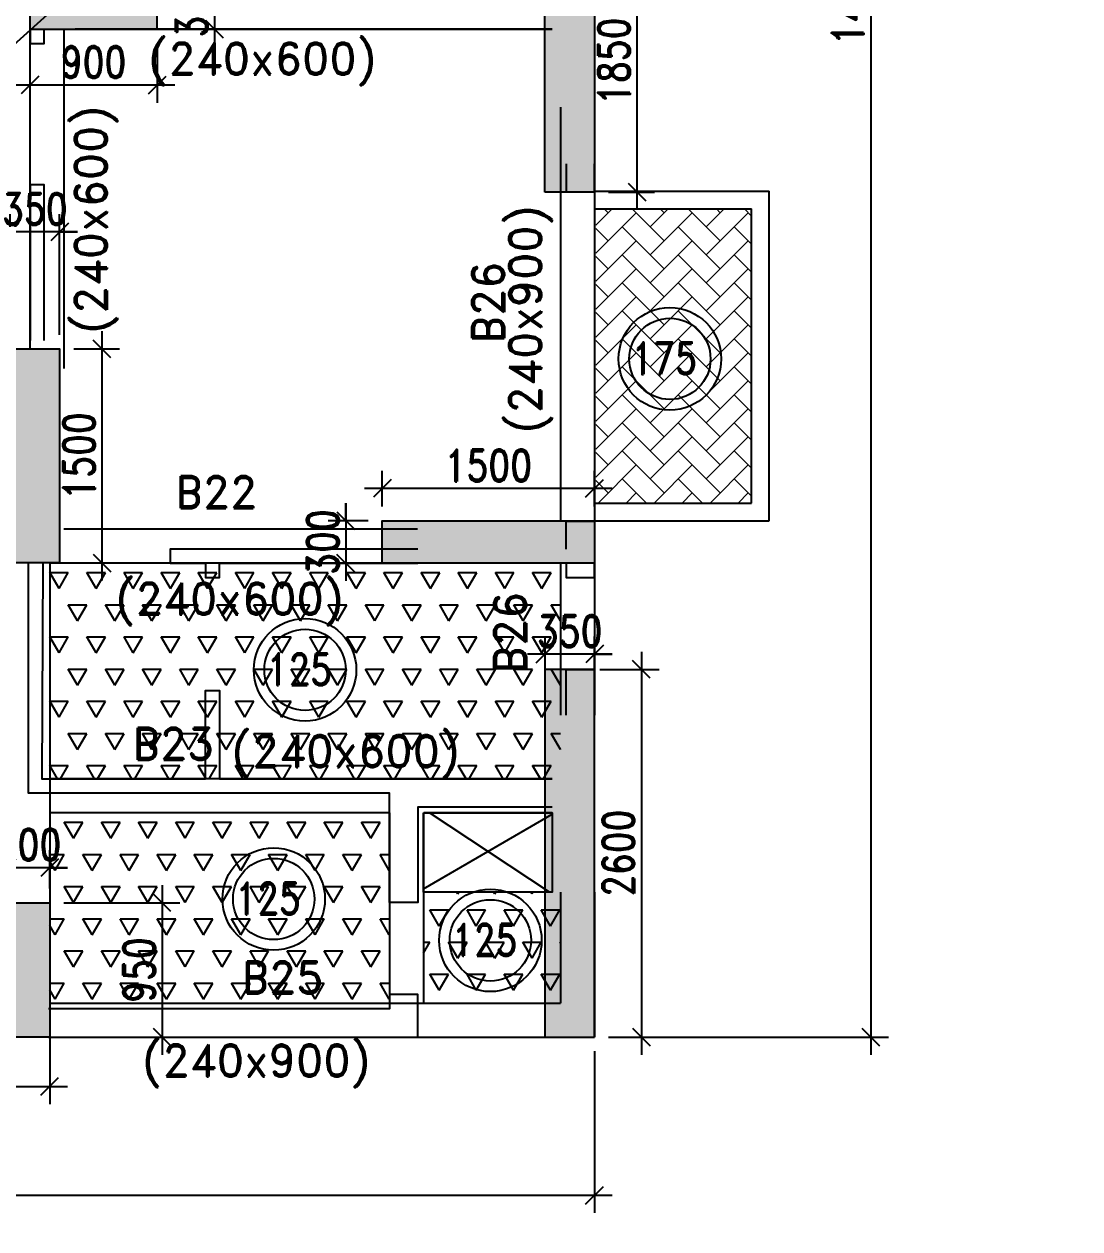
# Model space of a CAD drawing. Header units: millimetres. Extents: x 2061841 to 105821645, y -77612 to 48520811.
# Drawn here: x 105322508 to 105329969, y 48434796 to 48443313 of the extents above; entities that cross this region are included whole.
import ezdxf

# ---------------------------------------------------------------- set-up
doc = ezdxf.new("R2010")
doc.units = ezdxf.units.MM
doc.header["$LTSCALE"] = 10
doc.header["$MEASUREMENT"] = 0
doc.linetypes.add('$0$HIDDEN', pattern=[0.375, 0.25, -0.125])
for name, color, linetype in [('AS-COLS', 2, 'Continuous'), ('DIM', 8, 'Continuous'), ('S-BEAM', 4, 'Continuous'), ('S-BEAMNO.', 4, 'Continuous'), ('S-CUTOUT', 6, 'Continuous'), ('S-OPENING', 6, 'Continuous'), ('S-slab thk.', 2, 'Continuous'), ('S-Sunk', 8, 'Continuous'), ('xa_type A_Seventh floor plan$0$A-WALL', 3, 'Continuous')]:
    doc.layers.add(name, color=color, linetype=linetype)
doc.layers.add('S-Hatch Balcony', color=8, linetype='Continuous', lineweight=5)
doc.layers.add('S-STRCOL HATCH', color=33, linetype='Continuous', lineweight=9)
doc.styles.add('200', font='romand.shx', dxfattribs={"width": 0.8, "height": 225})
doc.styles.add('RD', font='romand.shx', dxfattribs={"width": 0.9, "height": 225})
doc.dimstyles.new('GR1', dxfattribs={"dimtxt": 225, "dimasz": 125, "dimexe": 125, "dimexo": 100, "dimgap": 50, "dimtad": 1, "dimdec": 0, "dimzin": 3, "dimdsep": 46, "dimtxsty": '200', "dimblk1": 'OBLIQUE', "dimblk2": 'OBLIQUE', "dimsah": 1, "dimcen": 0.0625, "dimdle": 125, "dimclrd": 3, "dimclre": 3, "dimclrt": 2, "dimadec": 0, "dimazin": 0, "dimtfac": 1, "dimtdec": 0, "dimtix": 1, "dimtmove": 0, "dimatfit": 3, "dimfxl": 1, "dimtolj": 1, "dimtzin": 0, "dimarcsym": 0})

# ---------------------------------------------------------------- blocks, each defined once
blk = doc.blocks.new('_Oblique')
at = {"color": 0, "linetype": 'ByBlock', "lineweight": -2}
blk.add_line((-0.5, -0.5), (0.5, 0.5), dxfattribs=at)
blk = doc.blocks.new('*D363')
at = {"layer": 'Defpoints', "color": 0, "transparency": 16777216}
for p in [(26114.6, 8310.5), (26114.1, 6460), (26414.4, 6460)]:
    blk.add_point(p, dxfattribs=at)
at = {"layer": 'DIM', "color": 3, "lineweight": -2, "transparency": 16777216}
for p, q in [((26414.4, 8435.5), (26414.4, 6335)), ((26214.6, 8310.5), (26539.4, 8310.5)), ((26214.1, 6460), (26539.4, 6460))]:
    blk.add_line(p, q, dxfattribs=at)
at = {"layer": 'DIM', "color": 3, "linetype": 'ByBlock', "lineweight": -2, "transparency": 16777216, "xscale": 125, "yscale": 125, "zscale": 125}
for p, rotation in [((26414.4, 8310.5), 90), ((26414.4, 6460), 270)]:
    blk.add_blockref('_Oblique', p, dxfattribs=dict(at, rotation=rotation))
at = {"layer": 'DIM', "color": 2, "transparency": 16777216, "insert": (26251.9, 7385.2), "char_height": 225, "attachment_point": 5, "rotation": 90, "style": '200'}
blk.add_mtext('\\A1;1850', dxfattribs=at)
blk = doc.blocks.new('*D371')
at = {"layer": 'Defpoints', "color": 0, "transparency": 16777216}
for p in [(22334.6, 5350.5), (22334.6, 3838.4), (22633.5, 3838.4)]:
    blk.add_point(p, dxfattribs=at)
at = {"layer": 'DIM', "color": 3, "lineweight": -2, "transparency": 16777216}
for p, q in [((22633.5, 5475.5), (22633.5, 3713.4)), ((22434.6, 5350.5), (22758.5, 5350.5)), ((22434.6, 3838.4), (22758.5, 3838.4))]:
    blk.add_line(p, q, dxfattribs=at)
at = {"layer": 'DIM', "color": 3, "linetype": 'ByBlock', "lineweight": -2, "transparency": 16777216, "xscale": 125, "yscale": 125, "zscale": 125}
for p, rotation in [((22633.5, 5350.5), 90), ((22633.5, 3838.4), 270)]:
    blk.add_blockref('_Oblique', p, dxfattribs=dict(at, rotation=rotation))
at = {"layer": 'DIM', "color": 2, "transparency": 16777216, "insert": (22471, 4594.5), "char_height": 225, "attachment_point": 5, "rotation": 90, "style": '200'}
blk.add_mtext('\\A1;1500', dxfattribs=at)
blk = doc.blocks.new('*D372')
at = {"layer": 'Defpoints', "color": 0, "transparency": 16777216}
for p in [(24614.6, 4364.6), (24614.6, 4135.9), (26114.6, 4135.9)]:
    blk.add_point(p, dxfattribs=at)
at = {"layer": 'DIM', "color": 3, "lineweight": -2, "transparency": 16777216}
for p, q in [((24614.6, 4235.9), (24614.6, 4489.6)), ((26114.6, 4235.9), (26114.6, 4489.6)), ((26239.6, 4364.6), (24489.6, 4364.6))]:
    blk.add_line(p, q, dxfattribs=at)
at = {"layer": 'DIM', "color": 3, "linetype": 'ByBlock', "lineweight": -2, "transparency": 16777216, "xscale": 125, "yscale": 125, "zscale": 125, "rotation": 180}
blk.add_blockref('_Oblique', (24614.6, 4364.6), dxfattribs=at)
at = {"layer": 'DIM', "color": 3, "linetype": 'ByBlock', "lineweight": -2, "transparency": 16777216, "xscale": 125, "yscale": 125, "zscale": 125}
blk.add_blockref('_Oblique', (26114.6, 4364.6), dxfattribs=at)
at = {"layer": 'DIM', "color": 2, "transparency": 16777216, "insert": (25364.6, 4527.1), "char_height": 225, "attachment_point": 5, "style": '200'}
blk.add_mtext('\\A1;1500', dxfattribs=at)
blk = doc.blocks.new('*D373')
at = {"layer": 'Defpoints', "color": 0, "transparency": 16777216}
for p in [(24614.6, 4135.9), (24357.1, 3835.9), (24614.6, 3835.9)]:
    blk.add_point(p, dxfattribs=at)
at = {"layer": 'DIM', "color": 3, "lineweight": -2, "transparency": 16777216}
for p, q in [((24357.1, 4260.9), (24357.1, 3710.9)), ((24357.1, 4135.9), (24357.1, 4260.9)), ((24514.6, 4135.9), (24232.1, 4135.9)), ((24514.6, 3835.9), (24232.1, 3835.9)), ((24357.1, 3835.9), (24357.1, 3710.9))]:
    blk.add_line(p, q, dxfattribs=at)
at = {"layer": 'DIM', "color": 3, "linetype": 'ByBlock', "lineweight": -2, "transparency": 16777216, "xscale": 125, "yscale": 125, "zscale": 125}
for p, rotation in [((24357.1, 4135.9), 270), ((24357.1, 3835.9), 90)]:
    blk.add_blockref('_Oblique', p, dxfattribs=dict(at, rotation=rotation))
at = {"layer": 'DIM', "color": 2, "transparency": 16777216, "insert": (24194.6, 3985.9), "char_height": 225, "attachment_point": 5, "rotation": 90, "style": '200'}
blk.add_mtext('\\A1;300', dxfattribs=at)
blk = doc.blocks.new('*D468')
at = {"layer": 'AS-COLS', "color": 3, "lineweight": -2, "transparency": 16777216}
for p, q in [((21964.6, 1535.5), (21964.6, 1808.6)), ((22264.6, 1535.5), (22264.6, 1808.6)), ((22389.6, 1683.6), (21839.6, 1683.6)), ((21964.6, 1683.6), (21839.6, 1683.6)), ((22264.6, 1683.6), (22389.6, 1683.6))]:
    blk.add_line(p, q, dxfattribs=at)
at = {"layer": 'Defpoints', "color": 0, "transparency": 16777216}
for p in [(21964.6, 1683.6), (21964.6, 1435.5), (22264.6, 1435.5)]:
    blk.add_point(p, dxfattribs=at)
at = {"layer": 'AS-COLS', "color": 3, "linetype": 'ByBlock', "lineweight": -2, "transparency": 16777216, "xscale": 125, "yscale": 125, "zscale": 125}
blk.add_blockref('_Oblique', (21964.6, 1683.6), dxfattribs=at)
at = {"layer": 'AS-COLS', "color": 3, "linetype": 'ByBlock', "lineweight": -2, "transparency": 16777216, "xscale": 125, "yscale": 125, "zscale": 125, "rotation": 180}
blk.add_blockref('_Oblique', (22264.6, 1683.6), dxfattribs=at)
at = {"layer": 'AS-COLS', "color": 2, "transparency": 16777216, "insert": (22114.6, 1846.1), "char_height": 225, "attachment_point": 5, "style": '200'}
blk.add_mtext('\\A1;300', dxfattribs=at)
blk = doc.blocks.new('*D469')
at = {"layer": 'AS-COLS', "color": 3, "lineweight": -2, "transparency": 16777216}
for p, q in [((23058.9, 1560.5), (23058.9, 360.9)), ((22364.6, 1435.5), (23183.9, 1435.5)), ((22364.6, 485.9), (23183.9, 485.9))]:
    blk.add_line(p, q, dxfattribs=at)
at = {"layer": 'Defpoints', "color": 0, "transparency": 16777216}
for p in [(22264.6, 1435.5), (22264.6, 485.9), (23058.9, 485.9)]:
    blk.add_point(p, dxfattribs=at)
at = {"layer": 'AS-COLS', "color": 3, "linetype": 'ByBlock', "lineweight": -2, "transparency": 16777216, "xscale": 125, "yscale": 125, "zscale": 125}
for p, rotation in [((23058.9, 1435.5), 90), ((23058.9, 485.9), 270)]:
    blk.add_blockref('_Oblique', p, dxfattribs=dict(at, rotation=rotation))
at = {"layer": 'AS-COLS', "color": 2, "transparency": 16777216, "insert": (22896.4, 960.7), "char_height": 225, "attachment_point": 5, "rotation": 90, "style": '200'}
blk.add_mtext('\\A1;950', dxfattribs=at)
blk = doc.blocks.new('*D471')
at = {"layer": 'AS-COLS', "color": 3, "lineweight": -2, "transparency": 16777216}
for p, q in [((22264.6, 517.6), (22264.6, 12.1)), ((20474.6, 385.8), (20474.6, 12.1)), ((20349.6, 137.1), (22389.6, 137.1))]:
    blk.add_line(p, q, dxfattribs=at)
at = {"layer": 'Defpoints', "color": 0, "transparency": 16777216}
for p in [(22264.6, 617.6), (20474.6, 485.8), (22264.6, 137.1)]:
    blk.add_point(p, dxfattribs=at)
at = {"layer": 'AS-COLS', "color": 3, "linetype": 'ByBlock', "lineweight": -2, "transparency": 16777216, "xscale": 125, "yscale": 125, "zscale": 125, "rotation": 180}
blk.add_blockref('_Oblique', (20474.6, 137.1), dxfattribs=at)
at = {"layer": 'AS-COLS', "color": 3, "linetype": 'ByBlock', "lineweight": -2, "transparency": 16777216, "xscale": 125, "yscale": 125, "zscale": 125}
blk.add_blockref('_Oblique', (22264.6, 137.1), dxfattribs=at)
at = {"layer": 'AS-COLS', "color": 2, "transparency": 16777216, "insert": (21369.6, 299.6), "char_height": 225, "attachment_point": 5, "style": '200'}
blk.add_mtext('\\A1;1790', dxfattribs=at)
blk = doc.blocks.new('*D472')
at = {"layer": 'Defpoints', "color": 0, "transparency": 16777216}
for p in [(26053.1, 3085.8), (26114.6, 485.9), (26446.1, 485.9)]:
    blk.add_point(p, dxfattribs=at)
at = {"layer": 'DIM', "color": 3, "lineweight": -2, "transparency": 16777216}
for p, q in [((26446.1, 3210.8), (26446.1, 360.9)), ((26153.1, 3085.8), (26571.1, 3085.8)), ((26214.6, 485.9), (26571.1, 485.9))]:
    blk.add_line(p, q, dxfattribs=at)
at = {"layer": 'DIM', "color": 3, "linetype": 'ByBlock', "lineweight": -2, "transparency": 16777216, "xscale": 125, "yscale": 125, "zscale": 125}
for p, rotation in [((26446.1, 3085.8), 90), ((26446.1, 485.9), 270)]:
    blk.add_blockref('_Oblique', p, dxfattribs=dict(at, rotation=rotation))
at = {"layer": 'DIM', "color": 2, "transparency": 16777216, "insert": (26283.6, 1785.8), "char_height": 225, "attachment_point": 5, "rotation": 90, "style": '200'}
blk.add_mtext('\\A1;2600', dxfattribs=at)
blk = doc.blocks.new('*D473')
at = {"layer": 'Defpoints', "color": 0, "transparency": 16777216}
for p in [(25764.9, 3193.6), (25764.9, 2560.8), (26114.9, 2560.8)]:
    blk.add_point(p, dxfattribs=at)
at = {"layer": 'DIM', "color": 3, "lineweight": -2, "transparency": 16777216}
for p, q in [((25764.9, 2660.8), (25764.9, 3318.6)), ((26114.9, 2660.8), (26114.9, 3318.6)), ((26239.9, 3193.6), (25639.9, 3193.6)), ((25764.9, 3193.6), (25639.9, 3193.6)), ((26114.9, 3193.6), (26239.9, 3193.6))]:
    blk.add_line(p, q, dxfattribs=at)
at = {"layer": 'DIM', "color": 3, "linetype": 'ByBlock', "lineweight": -2, "transparency": 16777216, "xscale": 125, "yscale": 125, "zscale": 125}
blk.add_blockref('_Oblique', (25764.9, 3193.6), dxfattribs=at)
at = {"layer": 'DIM', "color": 3, "linetype": 'ByBlock', "lineweight": -2, "transparency": 16777216, "xscale": 125, "yscale": 125, "zscale": 125, "rotation": 180}
blk.add_blockref('_Oblique', (26114.9, 3193.6), dxfattribs=at)
at = {"layer": 'DIM', "color": 2, "transparency": 16777216, "insert": (25939.9, 3356.1), "char_height": 225, "attachment_point": 5, "style": '200'}
blk.add_mtext('\\A1;350', dxfattribs=at)
blk = doc.blocks.new('*D481')
at = {"layer": 'AS-COLS', "color": 3, "lineweight": -2, "transparency": 16777216}
for p, q in [((22124.6, 7510.5), (22124.6, 7091.3)), ((23024.6, 7510.5), (23024.6, 7091.3)), ((23149.6, 7216.3), (21999.6, 7216.3))]:
    blk.add_line(p, q, dxfattribs=at)
at = {"layer": 'Defpoints', "color": 0, "transparency": 16777216}
for p in [(22124.6, 7610.5), (23024.6, 7610.5), (22124.6, 7216.3)]:
    blk.add_point(p, dxfattribs=at)
at = {"layer": 'AS-COLS', "color": 3, "linetype": 'ByBlock', "lineweight": -2, "transparency": 16777216, "xscale": 125, "yscale": 125, "zscale": 125, "rotation": 180}
blk.add_blockref('_Oblique', (22124.6, 7216.3), dxfattribs=at)
at = {"layer": 'AS-COLS', "color": 3, "linetype": 'ByBlock', "lineweight": -2, "transparency": 16777216, "xscale": 125, "yscale": 125, "zscale": 125}
blk.add_blockref('_Oblique', (23024.6, 7216.3), dxfattribs=at)
at = {"layer": 'AS-COLS', "color": 2, "transparency": 16777216, "insert": (22574.6, 7378.8), "char_height": 225, "attachment_point": 5, "style": '200'}
blk.add_mtext('\\A1;900', dxfattribs=at)
blk = doc.blocks.new('*D482')
at = {"layer": 'AS-COLS', "color": 3, "lineweight": -2, "transparency": 16777216}
for p, q in [((23429.6, 8085.5), (23429.6, 7485.5)), ((23429.6, 7960.5), (23429.6, 8085.5)), ((23124.6, 7960.5), (23554.6, 7960.5)), ((23124.6, 7610.5), (23554.6, 7610.5)), ((23429.6, 7610.5), (23429.6, 7485.5))]:
    blk.add_line(p, q, dxfattribs=at)
at = {"layer": 'Defpoints', "color": 0, "transparency": 16777216}
for p in [(23024.6, 7960.5), (23024.6, 7610.5), (23429.6, 7610.5)]:
    blk.add_point(p, dxfattribs=at)
at = {"layer": 'AS-COLS', "color": 3, "linetype": 'ByBlock', "lineweight": -2, "transparency": 16777216, "xscale": 125, "yscale": 125, "zscale": 125}
for p, rotation in [((23429.6, 7960.5), 270), ((23429.6, 7610.5), 90)]:
    blk.add_blockref('_Oblique', p, dxfattribs=dict(at, rotation=rotation))
at = {"layer": 'AS-COLS', "color": 2, "transparency": 16777216, "insert": (23267.1, 7785.5), "char_height": 225, "attachment_point": 5, "rotation": 90, "style": '200'}
blk.add_mtext('\\A1;350', dxfattribs=at)
blk = doc.blocks.new('*D491')
at = {"color": 3, "lineweight": -2, "transparency": 16777216}
for p, q in [((21984.6, 5450.5), (21984.6, 6302.9)), ((22334.6, 5450.5), (22334.6, 6302.9)), ((22459.6, 6177.9), (21859.6, 6177.9)), ((21984.6, 6177.9), (21859.6, 6177.9)), ((22334.6, 6177.9), (22459.6, 6177.9))]:
    blk.add_line(p, q, dxfattribs=at)
at = {"layer": 'Defpoints', "color": 0, "transparency": 16777216}
for p in [(21984.6, 6177.9), (21984.6, 5350.5), (22334.6, 5350.5)]:
    blk.add_point(p, dxfattribs=at)
at = {"color": 3, "linetype": 'ByBlock', "lineweight": -2, "transparency": 16777216, "xscale": 125, "yscale": 125, "zscale": 125}
blk.add_blockref('_Oblique', (21984.6, 6177.9), dxfattribs=at)
at = {"color": 3, "linetype": 'ByBlock', "lineweight": -2, "transparency": 16777216, "xscale": 125, "yscale": 125, "zscale": 125, "rotation": 180}
blk.add_blockref('_Oblique', (22334.6, 6177.9), dxfattribs=at)
at = {"color": 2, "transparency": 16777216, "insert": (22159.6, 6340.4), "char_height": 225, "attachment_point": 5, "style": '200'}
blk.add_mtext('\\A1;350', dxfattribs=at)
blk = doc.blocks.new('*D662')
at = {"layer": 'AS-COLS', "color": 3, "lineweight": -2, "transparency": 16777216}
for p, q in [((102538298.3, 48534066.5), (102538298.3, 48532924)), ((102563538.6, 48534066.5), (102563538.6, 48532924)), ((102538173.3, 48533049), (102563663.6, 48533049))]:
    blk.add_line(p, q, dxfattribs=at)
at = {"layer": 'Defpoints', "color": 0, "transparency": 16777216}
for p in [(102538298.3, 48534166.5), (102563538.6, 48534166.5), (102563538.6, 48533049)]:
    blk.add_point(p, dxfattribs=at)
at = {"layer": 'AS-COLS', "color": 3, "linetype": 'ByBlock', "lineweight": -2, "transparency": 16777216, "xscale": 125, "yscale": 125, "zscale": 125, "rotation": 180}
blk.add_blockref('_Oblique', (102538298.3, 48533049), dxfattribs=at)
at = {"layer": 'AS-COLS', "color": 3, "linetype": 'ByBlock', "lineweight": -2, "transparency": 16777216, "xscale": 125, "yscale": 125, "zscale": 125}
blk.add_blockref('_Oblique', (102563538.6, 48533049), dxfattribs=at)
at = {"layer": 'AS-COLS', "color": 2, "transparency": 16777216, "insert": (102550918.4, 48533211.5), "char_height": 225, "attachment_point": 5, "style": '200'}
blk.add_mtext('\\A1;25240', dxfattribs=at)
blk = doc.blocks.new('*D664')
at = {"layer": 'AS-COLS', "color": 3, "lineweight": -2, "transparency": 16777216}
for p, q in [((102565490.7, 48549091.2), (102565490.7, 48534041.5)), ((102563578.5, 48548966.2), (102565615.7, 48548966.2)), ((102563738.6, 48534166.5), (102565615.7, 48534166.5))]:
    blk.add_line(p, q, dxfattribs=at)
at = {"layer": 'Defpoints', "color": 0, "transparency": 16777216}
for p in [(102563478.5, 48548966.2), (102563638.6, 48534166.5), (102565490.7, 48534166.5)]:
    blk.add_point(p, dxfattribs=at)
at = {"layer": 'AS-COLS', "color": 3, "linetype": 'ByBlock', "lineweight": -2, "transparency": 16777216, "xscale": 125, "yscale": 125, "zscale": 125}
for p, rotation in [((102565490.7, 48548966.2), 90), ((102565490.7, 48534166.5), 270)]:
    blk.add_blockref('_Oblique', p, dxfattribs=dict(at, rotation=rotation))
at = {"layer": 'AS-COLS', "color": 2, "transparency": 16777216, "insert": (102565328.2, 48541566.4), "char_height": 225, "attachment_point": 5, "rotation": 90, "style": '200'}
blk.add_mtext('\\A1;14800', dxfattribs=at)
blk = doc.blocks.new('G$CDE8A9FAD')
at = {"layer": 'S-STRCOL HATCH'}
h = blk.add_hatch(color=256, dxfattribs=at)
h.dxf.hatch_style = 1
h.paths.add_polyline_path([(22474.6, 7960.5), (22474.6, 8510.5), (22124.6, 8510.5), (22124.6, 7610.5), (23024.6, 7610.5), (23024.6, 7960.5), (22474.6, 7960.5)])
h = blk.add_hatch(color=256, dxfattribs=at)
h.dxf.hatch_style = 1
h.paths.add_polyline_path([(25764.1, 6460), (25764.6, 8310.5), (26114.6, 8310.5), (26114.1, 6460), (25764.1, 6460)])
h = blk.add_hatch(color=256, dxfattribs=at)
h.dxf.hatch_style = 1
h.paths.add_polyline_path([(22334.6, 3838.4), (21984.6, 3838.4), (21984.6, 5350.5), (22334.6, 5350.5), (22334.6, 3838.4)])
h = blk.add_hatch(color=256, dxfattribs=at)
h.dxf.hatch_style = 1
h.paths.add_polyline_path([(26114.6, 3835.9), (24614.6, 3835.9), (24614.6, 4135.9), (26114.6, 4135.9), (26114.6, 3835.9)])
h = blk.add_hatch(color=256, dxfattribs=at)
h.dxf.hatch_style = 1
h.paths.add_polyline_path([(26114.6, 485.9), (26114.6, 3085.8), (25764.6, 3085.8), (25764.6, 485.9), (26114.6, 485.9)])
h = blk.add_hatch(color=256, dxfattribs=at)
h.dxf.hatch_style = 1
h.paths.add_polyline_path([(22264.6, 485.9), (20479.3, 485.8), (20479.3, 805.8), (21964.6, 805.8), (21964.6, 1435.5), (22264.6, 1435.5), (22264.6, 485.9)])
at = {"layer": 'AS-COLS', "color": 1, "elevation": 0}
for points in [[(22474.6, 7960.5), (22474.6, 8510.5), (22124.6, 8510.5), (22124.6, 7610.5), (23024.6, 7610.5), (23024.6, 7960.5), (22474.6, 7960.5)], [(22264.6, 485.9), (20479.3, 485.8), (20479.3, 805.8), (21964.6, 805.8), (21964.6, 1435.5), (22264.6, 1435.5), (22264.6, 485.9)]]:
    blk.add_lwpolyline(points, dxfattribs=at)
for points in [[(25764.1, 6460), (25764.6, 8310.5), (26114.6, 8310.5), (26114.1, 6460)], [(22334.6, 3838.4), (21984.6, 3838.4), (21984.6, 5350.5), (22334.6, 5350.5)], [(26114.6, 3835.9), (24614.6, 3835.9), (24614.6, 4135.9), (26114.6, 4135.9)], [(26114.6, 485.9), (26114.6, 3085.8), (25764.6, 3085.8), (25764.6, 485.9)]]:
    blk.add_lwpolyline(points, close=True, dxfattribs=at)
at = {"color": 6}
dim = blk.add_linear_dim(base=(21984.6, 6177.9), p1=(22334.6, 5350.5), p2=(21984.6, 5350.5), dimstyle='GR1', dxfattribs=at)
dim.commit()
dim.dimension.update_dxf_attribs({"geometry": '*D491', "text_midpoint": (22159.6, 6340.4)})
at = {"layer": 'AS-COLS', "color": 6}
for base, p1, p2, angle, picture, middle in [((23429.6, 7610.5), (23024.6, 7960.5), (23024.6, 7610.5), 90, '*D482', (23267.1, 7785.5)), ((22124.6, 7216.3), (23024.6, 7610.5), (22124.6, 7610.5), 180, '*D481', (22574.6, 7378.8)), ((21964.6, 1683.6), (22264.6, 1435.5), (21964.6, 1435.5), 180, '*D468', (22114.6, 1846.1)), ((23058.9, 485.9), (22264.6, 1435.5), (22264.6, 485.9), 90, '*D469', (22896.4, 960.7)), ((22264.6, 137.1), (20474.6, 485.8), (22264.6, 617.6), 180, '*D471', (21369.6, 299.6))]:
    dim = blk.add_linear_dim(base=base, p1=p1, p2=p2, angle=angle, dimstyle='GR1', dxfattribs=at)
    dim.commit()
    dim.dimension.update_dxf_attribs({"geometry": picture, "text_midpoint": middle})
at = {"layer": 'DIM'}
for base, p1, p2, picture, middle in [((26414.4294, 6459.9837, 0), (26114.5582, 8310.4731), (26114.1088, 6459.9837), '*D363', (26251.9294, 7385.2284, 0)), ((24357.1, 3835.9, 0), (24614.6, 4135.9), (24614.6, 3835.9), '*D373', (24194.6, 3985.9, 0)), ((26446.1, 485.9, 0), (26053.1, 3085.8), (26114.6, 485.9), '*D472', (26283.6, 1785.8, 0))]:
    dim = blk.add_linear_dim(base=base, p1=p1, p2=p2, angle=90, dimstyle='GR1', dxfattribs=at)
    dim.commit()
    dim.dimension.update_dxf_attribs({"geometry": picture, "text_midpoint": middle})
dim = blk.add_linear_dim(base=(22633.5, 3838.4, 0), p1=(22334.6, 5350.5), p2=(22334.6, 3838.4), angle=90, text='1500', dimstyle='GR1', dxfattribs=at)
dim.commit()
dim.dimension.update_dxf_attribs({"geometry": '*D371', "text_midpoint": (22471, 4594.5, 0)})
for base, p1, p2, picture, middle in [((24614.6, 4364.6, 0), (26114.6, 4135.9), (24614.6, 4135.9), '*D372', (25364.6, 4527.1, 0)), ((25764.9, 3193.6, 0), (26114.9, 2560.8), (25764.9, 2560.8), '*D473', (25939.9, 3356.1, 0))]:
    dim = blk.add_linear_dim(base=base, p1=p1, p2=p2, dimstyle='GR1', dxfattribs=at)
    dim.commit()
    dim.dimension.update_dxf_attribs({"geometry": picture, "text_midpoint": middle})
blk = doc.blocks.new('TOWER-A TYPICAL FLOOR FRAMING PLAN N')
at = {"layer": 'S-Hatch Balcony'}
h = blk.add_hatch(dxfattribs=at)
h.set_pattern_fill('AR-HBONE', color=256, scale=35, style=0)
h.set_pattern_definition([(45, (101994366.9, 48841621.32), (2e-14, 197.9899), [420, -140]), (135, (101994465.9, 48841720.32), (2e-14, 197.9899), [420, -140])])
h.paths.add_polyline_path([(102563548.2, 48540021.5), (102564648.5, 48540021.5), (102564648.5, 48537941.5), (102563548.2, 48537941.5)])
at = {"layer": 'S-Sunk'}
h = blk.add_hatch(dxfattribs=at)
h.set_pattern_fill('TRIANG', color=8, scale=700, style=0)
h.set_pattern_definition([(60, (101995566.58, 48843063.37), (-131.25, 227.33167), [131.25, -131.25]), (120, (101995566.58, 48843063.37), (-262.5, 1e-07), [131.25, -131.25]), (0, (101995500.95, 48843177.04), (131.25, 227.33167), [131.25, -131.25])])
h.paths.add_polyline_path([(102559688.6, 48537516.5), (102563298.5, 48537516.5), (102563298.5, 48535991.5), (102559688.6, 48535991.5)])
h = blk.add_hatch(dxfattribs=at)
h.set_pattern_fill('TRIANG', color=8, scale=700, style=0)
h.set_pattern_definition([(60, (101994357.28, 48841298.31), (-131.25, 227.33167), [131.25, -131.25]), (120, (101994357.28, 48841298.31), (-262.5, 1e-07), [131.25, -131.25]), (0, (101994291.65, 48841411.98), (131.25, 227.33167), [131.25, -131.25])])
h.paths.add_polyline_path([(102559688.6, 48535751.5), (102562089.2, 48535751.5), (102562089.2, 48534406.5), (102559688.6, 48534406.5)])
h = blk.add_hatch(dxfattribs=at)
h.set_pattern_fill('TRIANG', color=8, scale=700, style=0)
h.set_pattern_definition([(60, (101611197, 48733605.1), (-131.25, 227.33167), [131.25, -131.25]), (120, (101611197, 48733605.1), (-262.5, 1e-07), [131.25, -131.25]), (0, (101611131.38, 48733718.77), (131.25, 227.33167), [131.25, -131.25])])
h.paths.add_polyline_path([(102562329.2, 48535191.5), (102563298.6, 48535191.5), (102563298.6, 48534406.5), (102562329.2, 48534406.5)])
at = {"layer": 'AS-COLS', "color": 6}
blk.add_line((102617648.5, 48593639), (102510387.1, 48496984.7), dxfattribs=at)
at = {"layer": 'S-BEAM', "linetype": '$0$HIDDEN'}
for p, q in [((102559548.6, 48541291.2), (102559548.6, 48539031.2)), ((102559788.6, 48541291.2), (102559788.6, 48538894.1)), ((102563238.5, 48541291.2), (102559868.6, 48541291.2)), ((102563298.5, 48540741.2), (102563298.5, 48537816.5)), ((102555368.4, 48539031.2), (102559548.6, 48539031.2)), ((102562288.6, 48537756.5), (102559788.6, 48537756.5)), ((102563298.6, 48537516.5), (102563298.6, 48536441.5)), ((102563238.5, 48535991.5), (102559688.6, 48535991.5)), ((102562089.2, 48535751.5), (102559688.6, 48535751.5)), ((102562089.2, 48535751.5), (102562089.2, 48534406.5)), ((102563238.5, 48535751.5), (102562329.2, 48535751.5)), ((102562329.2, 48535751.5), (102562329.2, 48534406.5))]:
    blk.add_line(p, q, dxfattribs=at)
at = {"layer": 'S-BEAM'}
for p, q in [((102563538.5, 48540741.2), (102563538.5, 48537816.5)), ((102563548.2, 48540146.5, 0), (102564773.5, 48540146.5, 0)), ((102564773.5, 48537816.5, 0), (102564773.5, 48540146.5, 0)), ((102563538.5, 48540021.5), (102564648.5, 48540021.5)), ((102564648.5, 48537941.5, 0), (102564648.5, 48540021.5)), ((102563538.5, 48537941.5, 0), (102564648.5, 48537941.5, 0)), ((102563538.6, 48537816.5, 0), (102564773.5, 48537816.5, 0)), ((102559688.6, 48537519.1), (102559688.6, 48535751.5)), ((102562288.6, 48537516.5), (102559688.6, 48537516.5)), ((102563538.5, 48537516.5), (102563538.6, 48536441.5)), ((102563538.6, 48537516.5), (102563538.6, 48536441.5)), ((102559688.6, 48535751.5), (102559688.6, 48534366.5)), ((102563298.6, 48535191.5), (102563298.6, 48534406.5)), ((102563538.6, 48535191.5), (102563538.6, 48534166.5)), ((102559689.2, 48534406.5), (102562329.2, 48534406.5)), ((102562329.2, 48534406.5), (102563298.6, 48534406.5)), ((102559689.2, 48534166.5), (102563538.6, 48534166.5))]:
    blk.add_line(p, q, dxfattribs=at)
at = {"layer": 'S-CUTOUT'}
for p, q in [((102562329.2, 48535214.8), (102563238.5, 48535743.9)), ((102563220.4, 48535191.5), (102562373.3, 48535751.5))]:
    blk.add_line(p, q, dxfattribs=at)
at = {"layer": 'S-CUTOUT', "elevation": 0}
blk.add_lwpolyline([(102562329.2, 48535751.5), (102563238.5, 48535751.5), (102563238.5, 48535191.5), (102562329.2, 48535191.5)], close=True, dxfattribs=at)
at = {"layer": 'S-slab thk.'}
for centre, radius in [((102564071.4, 48538961.5, 0), 362.3), ((102564071.4, 48538961.5, 0), 287.3), ((102561492.8, 48536763.2, 0), 362.3), ((102561492.8, 48536763.2, 0), 287.3), ((102561271.5, 48535143, 0), 362.3), ((102561271.5, 48535143, 0), 287.3), ((102562802.7, 48534850.7), 362.3), ((102562802.7, 48534850.7), 287.3)]:
    blk.add_circle(centre, radius, dxfattribs=at)
at = {"layer": 'xa_type A_Seventh floor plan$0$A-WALL', "color": 3}
blk.add_line((102560788.5, 48535991.5, 0), (102560788.5, 48536615.5, 0), dxfattribs=at)
at = {"layer": 'xa_type A_Seventh floor plan$0$A-WALL', "color": 3, "elevation": 0}
for points in [[(102559549.2, 48541291.2), (102559549.2, 48541191.2), (102559649.2, 48541191.2), (102559649.2, 48541291.2)], [(102559848.6, 48541291.2), (102563239.1, 48541291.2)], [(102563338.5, 48540341.2), (102563338.5, 48540142.7), (102563538.5, 48540142.6), (102563538.5, 48540341.2)], [(102559649.2, 48539091.2), (102559649.2, 48540191.2), (102559549.2, 48540191.2), (102559549.2, 48539091.2)], [(102563339.1, 48537616.2), (102563339.1, 48537814.7), (102563539.1, 48537814.8), (102563539.1, 48537616.2)], [(102562289.1, 48537616.8), (102560539.8, 48537617.1), (102560539.4, 48537517.1), (102560788.5, 48537516.5), (102560788.5, 48537416.5), (102560888.5, 48537416.5), (102560888.5, 48537516.5), (102562289.1, 48537516.5)], [(102563238.5, 48535791.5), (102562289.2, 48535791.5), (102562289.2, 48535117.6), (102562089.2, 48535117.6), (102562089.2, 48535891.5), (102559539.2, 48535891.5), (102559539.2, 48537516.2)], [(102559639, 48537516.2), (102559633.5, 48535991.5), (102560788.5, 48535991.5), (102560788.5, 48536616.5), (102560888.5, 48536616.5), (102560888.5, 48535991.5), (102563238.5, 48535991.5)], [(102563338.5, 48537516.5), (102563338.5, 48537415.5), (102563538.5, 48537415.5), (102563538.5, 48537516.2)], [(102563338.5, 48536441.5), (102563338.5, 48536765.3), (102563538.5, 48536765.3), (102563538.5, 48536441.5)], [(102559679.7, 48534166.5), (102562289.2, 48534166.5), (102562289.2, 48534467.7), (102562089.2, 48534467.7), (102562089.2, 48534366.5), (102559679.7, 48534366.5)]]:
    blk.add_lwpolyline(points, dxfattribs=at)
at = {"layer": 'AS-COLS', "color": 6}
blk.add_blockref('G$CDE8A9FAD', (102537424, 48533680.7), dxfattribs=at)
at = {"layer": 'S-BEAMNO.', "color": 2, "style": 'RD'}
for s, rotation, p in [('(240x600)', 0.00028, (102560391.1, 48540971.4)), ('(240x600)', 90.00028, (102560090.9, 48539144.8, 0)), ('(240x900)', 90.00028, (102563161.6, 48538440, 0)), ('(240x600)', 0.00028, (102560159.8, 48537153.6, 0)), ('(240x600)', 0.00028, (102560980.1, 48536075.2)), ('(240x900)', 0.00028, (102560348.6, 48533888.7))]:
    blk.add_text(s, height=225, rotation=rotation, dxfattribs=at).set_placement(p)
at = {"layer": 'S-BEAMNO.', "color": 4, "style": 'RD'}
for s, rotation, p in [('B26', 90.00028, (102562899.7, 48539070.2)), ('B22', 0.00028, (102560576.1, 48537907)), ('B26', 90.00028, (102563054.6, 48536736.3)), ('B23', 0.00028, (102560273.6, 48536127.7)), ('B25', 0.00028, (102561044.2, 48534476.2))]:
    blk.add_text(s, height=225, rotation=rotation, dxfattribs=at).set_placement(p)
at = {"layer": 'S-slab thk.', "style": 'RD', "width": 0.8}
for s, p in [('175', (102563800, 48538852.7, 0)), ('125', (102561221.4, 48536654.3, 0)), ('125', (102561000.1, 48535034.2, 0)), ('125', (102562531.2, 48534741.9))]:
    blk.add_text(s, height=225, rotation=0.00028, dxfattribs=at).set_placement(p)
at = {"layer": 'AS-COLS', "color": 6}
dim = blk.add_linear_dim(base=(102565490.7, 48534166.5), p1=(102563478.5, 48548966.2), p2=(102563638.6, 48534166.5), angle=90, dimstyle='GR1', dxfattribs=at)
dim.commit()
dim.dimension.update_dxf_attribs({"geometry": '*D664', "text_midpoint": (102565328.2, 48541566.4)})
dim = blk.add_linear_dim(base=(102563538.6, 48533049), p1=(102538298.3, 48534166.5), p2=(102563538.6, 48534166.5), dimstyle='GR1', dxfattribs=at)
dim.commit()
dim.dimension.update_dxf_attribs({"geometry": '*D662', "text_midpoint": (102550918.4, 48533211.5)})

msp = doc.modelspace()

# ---------------------------------------------------------------- block references
at = {"layer": 'S-OPENING'}
msp.add_blockref('TOWER-A TYPICAL FLOOR FRAMING PLAN N', (2763000.3, -98014.7), dxfattribs=at)

doc.saveas('drawing.dxf')
